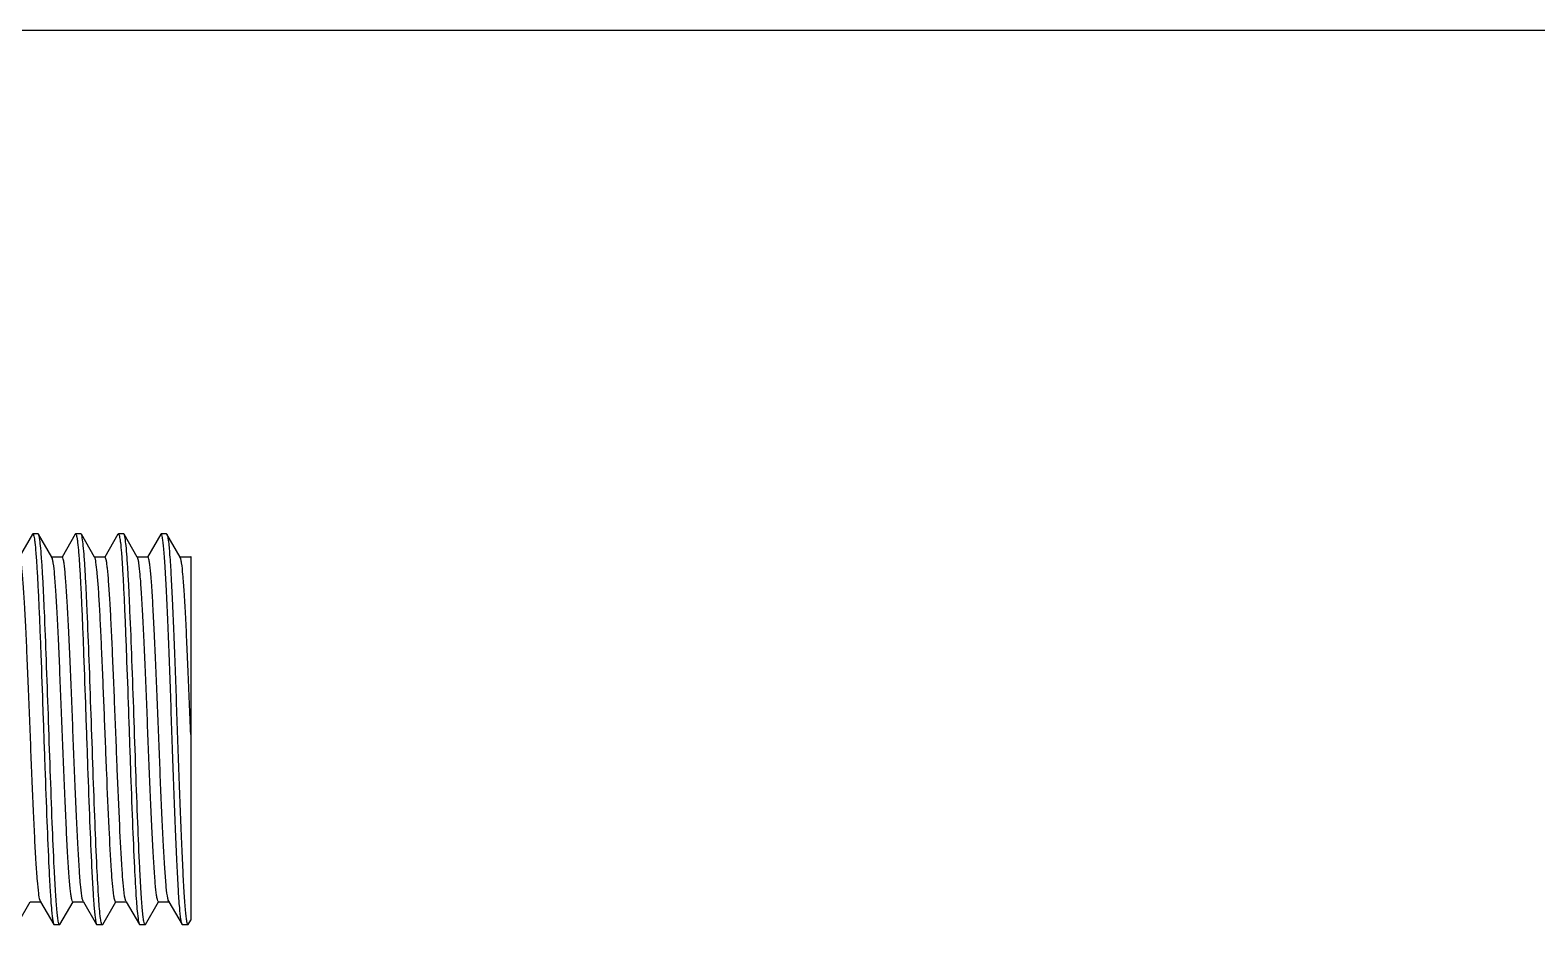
# Model space of a CAD drawing. Extents: x 1036631 to 1215829, y 649019 to 896649.
# Drawn here: x 1134441 to 1134956, y 791268 to 791574 of the extents above; entities that cross this region are included whole.
import ezdxf

# ---------------------------------------------------------------- set-up
doc = ezdxf.new("R2010")
doc.units = 0
doc.header["$LTSCALE"] = 1000
doc.header["$MEASUREMENT"] = 0
doc.layers.add('bz', color=2, linetype='Continuous')

# ---------------------------------------------------------------- blocks, each defined once
blk = doc.blocks.new('gfhhrryyfd')
at = {"linetype": 'Continuous'}
for p, q in [((3687704.52, -1758229.37), (3687700.01, -1758237.16)), ((3687704.52, -1758229.37), (3687704.66, -1758229.25)), ((3687706.48, -1758229.25), (3687704.66, -1758229.25)), ((3687706.62, -1758229.37), (3687706.48, -1758229.25)), ((3687711.13, -1758237.2), (3687706.62, -1758229.37)), ((3687719.15, -1758229.37), (3687714.65, -1758237.16)), ((3687719.15, -1758229.37), (3687719.29, -1758229.25)), ((3687721.12, -1758229.25), (3687719.3, -1758229.25)), ((3687721.26, -1758229.37), (3687721.12, -1758229.25)), ((3687725.76, -1758237.2), (3687721.26, -1758229.37)), ((3687733.79, -1758229.37), (3687729.28, -1758237.16)), ((3687733.79, -1758229.37), (3687733.93, -1758229.25)), ((3687735.76, -1758229.25), (3687733.93, -1758229.25)), ((3687735.9, -1758229.37), (3687735.76, -1758229.25)), ((3687740.4, -1758237.2), (3687735.9, -1758229.37)), ((3687748.43, -1758229.37), (3687743.92, -1758237.16)), ((3687748.57, -1758229.25), (3687748.43, -1758229.37)), ((3687750.39, -1758229.25), (3687748.57, -1758229.25)), ((3687750.39, -1758229.25), (3687750.53, -1758229.37)), ((3687755.04, -1758237.2), (3687750.53, -1758229.37)), ((3687750.53, -1758229.37), (3687750.59, -1758229.48)), ((3687711.21, -1758237.33), (3687711.13, -1758237.2)), ((3687714.71, -1758237.2), (3687711.13, -1758237.2)), ((3687725.84, -1758237.33), (3687725.76, -1758237.2)), ((3687729.34, -1758237.2), (3687725.76, -1758237.2)), ((3687740.48, -1758237.33), (3687740.4, -1758237.2)), ((3687743.98, -1758237.2), (3687740.4, -1758237.2)), ((3687755.12, -1758237.33), (3687755.04, -1758237.2)), ((3687758.62, -1758237.2), (3687755.04, -1758237.2)), ((3687758.69, -1758236.94), (3687758.56, -1758237.15)), ((3687758.69, -1758237.22), (3687758.62, -1758237.2)), ((3687758.69, -1758236.94), (3687758.69, -1758361.5)), ((3687699.31, -1758362.94), (3687703.79, -1758355.16)), ((3687703.73, -1758355.12), (3687707.31, -1758355.12)), ((3687707.23, -1758354.98), (3687707.31, -1758355.12)), ((3687707.31, -1758355.12), (3687711.84, -1758362.95)), ((3687713.94, -1758362.94), (3687718.43, -1758355.16)), ((3687718.37, -1758355.12), (3687721.95, -1758355.12)), ((3687721.87, -1758354.98), (3687721.95, -1758355.12)), ((3687721.95, -1758355.12), (3687726.47, -1758362.95)), ((3687728.58, -1758362.94), (3687733.06, -1758355.16)), ((3687733, -1758355.12), (3687736.58, -1758355.12)), ((3687736.5, -1758354.98), (3687736.06, -1758353.19)), ((3687736.5, -1758354.98), (3687736.58, -1758355.12)), ((3687736.58, -1758355.12), (3687741.11, -1758362.95)), ((3687743.22, -1758362.94), (3687747.7, -1758355.16)), ((3687747.64, -1758355.12), (3687751.22, -1758355.12)), ((3687751.14, -1758354.98), (3687751.22, -1758355.12)), ((3687751.22, -1758355.12), (3687755.75, -1758362.95)), ((3687711.84, -1758362.95), (3687711.98, -1758363.07)), ((3687713.8, -1758363.07), (3687711.98, -1758363.07)), ((3687713.94, -1758362.94), (3687713.8, -1758363.07)), ((3687726.47, -1758362.95), (3687726.61, -1758363.07)), ((3687728.44, -1758363.07), (3687726.61, -1758363.07)), ((3687728.58, -1758362.94), (3687728.44, -1758363.07)), ((3687741.11, -1758362.95), (3687741.25, -1758363.07)), ((3687743.07, -1758363.07), (3687741.25, -1758363.07)), ((3687743.22, -1758362.94), (3687743.07, -1758363.07)), ((3687757.71, -1758363.07), (3687755.89, -1758363.07)), ((3687757.71, -1758363.07), (3687757.85, -1758362.94)), ((3687757.85, -1758362.94), (3687758.69, -1758361.5))]:
    blk.add_line(p, q, dxfattribs=at)
for points, knots in [([(3687704.66, -1758229.25), (3687704.74, -1758229.25), (3687704.9, -1758229.56), (3687705.03, -1758230.07), (3687705.2, -1758231), (3687705.45, -1758232.88), (3687705.74, -1758236.11), (3687706.07, -1758240.92), (3687706.4, -1758246.94), (3687706.74, -1758254.02), (3687707.08, -1758262.01), (3687707.54, -1758273.97), (3687708.1, -1758289.79), (3687708.76, -1758308.84), (3687709.41, -1758326.79), (3687709.89, -1758338.21), (3687710.15, -1758343.47)], [0, 0, 0, 0, 0.002179, 0.007154, 0.015171, 0.02624, 0.057337, 0.099835, 0.152836, 0.215199, 0.285581, 0.362463, 0.528986, 0.700438, 0.862072, 1, 1, 1, 1]), ([(3687711.97, -1758343.47), (3687711.72, -1758338.36), (3687711.25, -1758327.27), (3687710.62, -1758309.82), (3687709.97, -1758291.25), (3687709.33, -1758273.08), (3687708.78, -1758258.87), (3687708.32, -1758248.82), (3687708, -1758242.64), (3687707.66, -1758237.56), (3687707.37, -1758233.66), (3687707.02, -1758231.1), (3687706.84, -1758229.75), (3687706.62, -1758229.37)], [0, 0, 0, 0, 0.134251, 0.29137, 0.458536, 0.622096, 0.768683, 0.831794, 0.886344, 0.931218, 0.96551, 0.98855, 1, 1, 1, 1]), ([(3687719.29, -1758229.25), (3687719.38, -1758229.25), (3687719.54, -1758229.56), (3687719.67, -1758230.06), (3687719.84, -1758231), (3687720.08, -1758232.88), (3687720.37, -1758236.11), (3687720.7, -1758240.92), (3687721.04, -1758246.93), (3687721.37, -1758254.01), (3687721.71, -1758262), (3687722.17, -1758273.96), (3687722.73, -1758289.78), (3687723.39, -1758308.83), (3687724.05, -1758326.79), (3687724.52, -1758338.21), (3687724.78, -1758343.47)], [0, 0, 0, 0, 0.002173, 0.00714, 0.01515, 0.026213, 0.0573, 0.09979, 0.152784, 0.215145, 0.285528, 0.362414, 0.528942, 0.700406, 0.862059, 1, 1, 1, 1]), ([(3687726.61, -1758343.47), (3687726.36, -1758338.36), (3687725.89, -1758327.27), (3687725.25, -1758309.82), (3687724.61, -1758291.25), (3687723.97, -1758273.08), (3687723.42, -1758258.88), (3687722.96, -1758248.82), (3687722.63, -1758242.64), (3687722.3, -1758237.56), (3687722.01, -1758233.66), (3687721.65, -1758231.1), (3687721.48, -1758229.75), (3687721.26, -1758229.37)], [0, 0, 0, 0, 0.134247, 0.291362, 0.458526, 0.622082, 0.768672, 0.831787, 0.88634, 0.931215, 0.965508, 0.988549, 1, 1, 1, 1]), ([(3687733.93, -1758229.25), (3687734.01, -1758229.25), (3687734.17, -1758229.56), (3687734.3, -1758230.07), (3687734.48, -1758231), (3687734.72, -1758232.88), (3687735.01, -1758236.11), (3687735.34, -1758240.92), (3687735.67, -1758246.94), (3687736.01, -1758254.01), (3687736.35, -1758262.01), (3687736.81, -1758273.97), (3687737.37, -1758289.79), (3687738.03, -1758308.84), (3687738.68, -1758326.79), (3687739.16, -1758338.21), (3687739.42, -1758343.47)], [0, 0, 0, 0, 0.002177, 0.007149, 0.015163, 0.02623, 0.057323, 0.099818, 0.152818, 0.215183, 0.285568, 0.362452, 0.528976, 0.700434, 0.862071, 1, 1, 1, 1]), ([(3687741.24, -1758343.47), (3687740.99, -1758338.36), (3687740.53, -1758327.27), (3687739.89, -1758309.82), (3687739.25, -1758291.25), (3687738.61, -1758273.08), (3687738.05, -1758258.87), (3687737.59, -1758248.82), (3687737.27, -1758242.64), (3687736.93, -1758237.56), (3687736.65, -1758233.66), (3687736.29, -1758231.1), (3687736.11, -1758229.75), (3687735.9, -1758229.37)], [0, 0, 0, 0, 0.134252, 0.291372, 0.458534, 0.62209, 0.768678, 0.831791, 0.88634, 0.931215, 0.965508, 0.988549, 1, 1, 1, 1]), ([(3687755.75, -1758362.95), (3687755.62, -1758362.73), (3687755.47, -1758362.05), (3687755.25, -1758360.75), (3687755.05, -1758358.84), (3687754.72, -1758355.16), (3687754.35, -1758349.25), (3687753.91, -1758340.73), (3687753.48, -1758330.57), (3687753.04, -1758319.13), (3687752.6, -1758306.85), (3687752.16, -1758294.17), (3687751.72, -1758281.56), (3687751.28, -1758269.5), (3687750.84, -1758258.42), (3687750.4, -1758248.73), (3687750.03, -1758241.7), (3687749.71, -1758237.04), (3687749.49, -1758234.33), (3687749.28, -1758232.24), (3687749.06, -1758230.63), (3687748.88, -1758229.82), (3687748.69, -1758229.25), (3687748.57, -1758229.25)], [0, 0, 0, 0, 0.005461, 0.015369, 0.029712, 0.048378, 0.097984, 0.162392, 0.239234, 0.32568, 0.418537, 0.514379, 0.609666, 0.700878, 0.784648, 0.857887, 0.917894, 0.942228, 0.962473, 0.978452, 0.990029, 0.997146, 1, 1, 1, 1]), ([(3687750.59, -1758229.48), (3687750.7, -1758229.75), (3687750.86, -1758230.52), (3687751.19, -1758232.81), (3687751.55, -1758237.11), (3687751.98, -1758243.82), (3687752.4, -1758252.44), (3687752.84, -1758262.66), (3687753.27, -1758274.09), (3687753.71, -1758286.33), (3687754.15, -1758298.92), (3687754.58, -1758311.42), (3687755.02, -1758323.36), (3687755.46, -1758334.31), (3687755.89, -1758343.86), (3687756.26, -1758350.8), (3687756.58, -1758355.39), (3687756.8, -1758358.06), (3687757.01, -1758360.12), (3687757.22, -1758361.71), (3687757.4, -1758362.51), (3687757.58, -1758363.07), (3687757.71, -1758363.07)], [0, 0, 0, 0, 0.006475, 0.017345, 0.052019, 0.102898, 0.168161, 0.245445, 0.331943, 0.424513, 0.519786, 0.6143, 0.704615, 0.787448, 0.85979, 0.919015, 0.943021, 0.962988, 0.978745, 0.990161, 0.99718, 1, 1, 1, 1]), ([(3687707.11, -1758354.69), (3687706.86, -1758353.92), (3687706.58, -1758351.65), (3687706.14, -1758347.34), (3687705.74, -1758341.19), (3687705.31, -1758333.45), (3687704.89, -1758324.38), (3687704.46, -1758314.32), (3687704.02, -1758303.61), (3687703.59, -1758292.63), (3687703.16, -1758281.78), (3687702.73, -1758271.44), (3687702.3, -1758261.98), (3687701.87, -1758253.73), (3687701.5, -1758247.75), (3687701.19, -1758243.8), (3687700.97, -1758241.5), (3687700.77, -1758239.72), (3687700.55, -1758238.37), (3687700.38, -1758237.66), (3687700.19, -1758237.2), (3687700.07, -1758237.2)], [0, 0, 0, 0, 0.020522, 0.05782, 0.110674, 0.177241, 0.25517, 0.341702, 0.433769, 0.528107, 0.621369, 0.710247, 0.791589, 0.862513, 0.920514, 0.944012, 0.963555, 0.978984, 0.990176, 0.997096, 1, 1, 1, 1]), ([(3687718.37, -1758355.12), (3687718.25, -1758355.12), (3687718.05, -1758354.64), (3687717.88, -1758353.91), (3687717.66, -1758352.51), (3687717.45, -1758350.67), (3687717.23, -1758348.29), (3687716.91, -1758344.21), (3687716.53, -1758338.04), (3687716.1, -1758329.55), (3687715.66, -1758319.82), (3687715.23, -1758309.23), (3687714.79, -1758298.16), (3687714.35, -1758287.01), (3687713.91, -1758276.2), (3687713.47, -1758266.12), (3687713.03, -1758257.15), (3687712.61, -1758249.61), (3687712.18, -1758243.79), (3687711.83, -1758240.09), (3687711.48, -1758238.17), (3687711.32, -1758237.54), (3687711.21, -1758237.33)], [0, 0, 0, 0, 0.002979, 0.01011, 0.021658, 0.037569, 0.057721, 0.081935, 0.141647, 0.214533, 0.297928, 0.388772, 0.483732, 0.57932, 0.672029, 0.758455, 0.835426, 0.900125, 0.95019, 0.983823, 0.994111, 1, 1, 1, 1]), ([(3687721.87, -1758354.98), (3687721.75, -1758354.78), (3687721.59, -1758354.15), (3687721.25, -1758352.24), (3687720.9, -1758348.54), (3687720.47, -1758342.72), (3687720.04, -1758335.18), (3687719.6, -1758326.21), (3687719.17, -1758316.13), (3687718.73, -1758305.32), (3687718.29, -1758294.17), (3687717.85, -1758283.09), (3687717.41, -1758272.5), (3687716.97, -1758262.77), (3687716.54, -1758254.28), (3687716.16, -1758248.11), (3687715.85, -1758244.03), (3687715.63, -1758241.65), (3687715.42, -1758239.81), (3687715.19, -1758238.41), (3687715.02, -1758237.68), (3687714.83, -1758237.2), (3687714.71, -1758237.2)], [0, 0, 0, 0, 0.005874, 0.016149, 0.049759, 0.099805, 0.164491, 0.241457, 0.327881, 0.420594, 0.516191, 0.611162, 0.702019, 0.785427, 0.858327, 0.918049, 0.942268, 0.962424, 0.978338, 0.989888, 0.997021, 1, 1, 1, 1]), ([(3687732.4, -1758353.19), (3687731.96, -1758350.32), (3687731.44, -1758342.55), (3687730.66, -1758328.56), (3687729.91, -1758310.58), (3687729.14, -1758290.84), (3687728.48, -1758274.38), (3687727.92, -1758262.15), (3687727.52, -1758254.37), (3687727.13, -1758247.88), (3687726.73, -1758242.89), (3687726.41, -1758239.72), (3687726.09, -1758238.06), (3687725.95, -1758237.51), (3687725.84, -1758237.33)], [0, 0, 0, 0, 0.074943, 0.200842, 0.362373, 0.539776, 0.711331, 0.788253, 0.85604, 0.912609, 0.95623, 0.985597, 0.994677, 1, 1, 1, 1]), ([(3687736.06, -1758353.19), (3687735.6, -1758350.22), (3687735.08, -1758342.18), (3687734.27, -1758327.69), (3687733.52, -1758309.14), (3687732.85, -1758292.19), (3687732.3, -1758278.44), (3687731.88, -1758268.76), (3687731.47, -1758259.97), (3687731.07, -1758252.35), (3687730.66, -1758246.16), (3687730.31, -1758241.96), (3687730.01, -1758239.5), (3687729.8, -1758238.27), (3687729.64, -1758237.61), (3687729.45, -1758237.2), (3687729.34, -1758237.2)], [0, 0, 0, 0, 0.077318, 0.207666, 0.3744, 0.556123, 0.645307, 0.729501, 0.805982, 0.872279, 0.926255, 0.966184, 0.980475, 0.990844, 0.997262, 1, 1, 1, 1]), ([(3687747.64, -1758355.12), (3687747.52, -1758355.12), (3687747.32, -1758354.64), (3687747.15, -1758353.91), (3687746.93, -1758352.51), (3687746.72, -1758350.67), (3687746.5, -1758348.29), (3687746.19, -1758344.21), (3687745.81, -1758338.04), (3687745.37, -1758329.55), (3687744.94, -1758319.82), (3687744.5, -1758309.23), (3687744.06, -1758298.16), (3687743.62, -1758287.01), (3687743.18, -1758276.2), (3687742.74, -1758266.12), (3687742.31, -1758257.15), (3687741.88, -1758249.61), (3687741.45, -1758243.79), (3687741.1, -1758240.09), (3687740.75, -1758238.17), (3687740.6, -1758237.54), (3687740.48, -1758237.33)], [0, 0, 0, 0, 0.002979, 0.01011, 0.021658, 0.037569, 0.057721, 0.081935, 0.141647, 0.214533, 0.297928, 0.388772, 0.483731, 0.57932, 0.672029, 0.758454, 0.835426, 0.900125, 0.95019, 0.983823, 0.99411, 1, 1, 1, 1]), ([(3687751.14, -1758354.98), (3687751.02, -1758354.78), (3687750.87, -1758354.15), (3687750.52, -1758352.24), (3687750.17, -1758348.54), (3687749.74, -1758342.72), (3687749.31, -1758335.18), (3687748.88, -1758326.21), (3687748.44, -1758316.13), (3687748, -1758305.32), (3687747.56, -1758294.17), (3687747.12, -1758283.09), (3687746.68, -1758272.5), (3687746.25, -1758262.77), (3687745.81, -1758254.28), (3687745.43, -1758248.11), (3687745.12, -1758244.03), (3687744.9, -1758241.65), (3687744.69, -1758239.81), (3687744.47, -1758238.41), (3687744.3, -1758237.68), (3687744.1, -1758237.2), (3687743.98, -1758237.2)], [0, 0, 0, 0, 0.005876, 0.016149, 0.049759, 0.099805, 0.164492, 0.241457, 0.327882, 0.420595, 0.516192, 0.611162, 0.702019, 0.785427, 0.858326, 0.918049, 0.942268, 0.962424, 0.978338, 0.989888, 0.99702, 1, 1, 1, 1]), ([(3687758.69, -1758297.9), (3687758.39, -1758290.52), (3687757.97, -1758279.75), (3687757.37, -1758265.97), (3687756.94, -1758257.04), (3687756.51, -1758249.54), (3687756.08, -1758243.75), (3687755.73, -1758240.07), (3687755.39, -1758238.16), (3687755.23, -1758237.53), (3687755.12, -1758237.33)], [0, 0, 0, 0, 0.365048, 0.532447, 0.681469, 0.806694, 0.90358, 0.968671, 0.988591, 1, 1, 1, 1]), ([(3687710.15, -1758343.47), (3687710.27, -1758346.06), (3687710.52, -1758350.63), (3687710.87, -1758355.94), (3687711.18, -1758359.24), (3687711.38, -1758360.96), (3687711.58, -1758362.13), (3687711.72, -1758362.75), (3687711.84, -1758362.95)], [0, 0, 0, 0, 0.396702, 0.701375, 0.816022, 0.904313, 0.965635, 1, 1, 1, 1]), ([(3687713.8, -1758363.07), (3687713.67, -1758363.07), (3687713.49, -1758362.47), (3687713.3, -1758361.63), (3687713.08, -1758359.96), (3687712.86, -1758357.79), (3687712.64, -1758354.97), (3687712.32, -1758350.15), (3687712.11, -1758346.24), (3687711.97, -1758343.47)], [0, 0, 0, 0, 0.020003, 0.070142, 0.151736, 0.26432, 0.406884, 0.578149, 1, 1, 1, 1]), ([(3687724.78, -1758343.47), (3687724.91, -1758346.06), (3687725.15, -1758350.63), (3687725.51, -1758355.94), (3687725.81, -1758359.24), (3687726.01, -1758360.96), (3687726.22, -1758362.13), (3687726.36, -1758362.75), (3687726.47, -1758362.95)], [0, 0, 0, 0, 0.396699, 0.701381, 0.816026, 0.904317, 0.965635, 1, 1, 1, 1]), ([(3687727.84, -1758360.87), (3687727.54, -1758358.65), (3687727.11, -1758352.85), (3687726.78, -1758347.04), (3687726.61, -1758343.47)], [0, 0, 0, 0, 0.384851, 1, 1, 1, 1]), ([(3687739.42, -1758343.47), (3687739.6, -1758347.04), (3687739.92, -1758352.85), (3687740.35, -1758358.65), (3687740.65, -1758360.87)], [0, 0, 0, 0, 0.615149, 1, 1, 1, 1]), ([(3687743.07, -1758363.07), (3687742.94, -1758363.07), (3687742.76, -1758362.47), (3687742.57, -1758361.63), (3687742.35, -1758359.96), (3687742.13, -1758357.79), (3687741.91, -1758354.97), (3687741.59, -1758350.15), (3687741.38, -1758346.24), (3687741.24, -1758343.47)], [0, 0, 0, 0, 0.020006, 0.070146, 0.151741, 0.264322, 0.406888, 0.578156, 1, 1, 1, 1]), ([(3687733, -1758355.12), (3687732.81, -1758355.12), (3687732.61, -1758354.19), (3687732.48, -1758353.67), (3687732.4, -1758353.19)], [0, 0, 0, 0, 0.278506, 1, 1, 1, 1]), ([(3687728.44, -1758363.07), (3687728.37, -1758363.07), (3687728.23, -1758362.84), (3687728.03, -1758362.15), (3687727.92, -1758361.42), (3687727.84, -1758360.87)], [0, 0, 0, 0, 0.088107, 0.278317, 1, 1, 1, 1]), ([(3687740.65, -1758360.87), (3687740.71, -1758361.33), (3687740.83, -1758362.02), (3687740.98, -1758362.73), (3687741.11, -1758362.95)], [0, 0, 0, 0, 0.645687, 1, 1, 1, 1]), ([(3687755.89, -1758363.07), (3687755.86, -1758363.07), (3687755.8, -1758363.03), (3687755.76, -1758362.98), (3687755.75, -1758362.95)], [0, 0, 0, 0, 0.399347, 1, 1, 1, 1])]:
    blk.add_open_spline(points, degree=3, knots=knots, dxfattribs=at)
blk.add_open_spline([(3687707.23, -1758354.98), (3687707.18, -1758354.89), (3687707.14, -1758354.79), (3687707.11, -1758354.69)], degree=3, dxfattribs=at)
at = {"layer": 'bz'}
blk.add_line((3686795.02, -1758056.81), (3692418.4, -1758056.81), dxfattribs=at)

msp = doc.modelspace()

# ---------------------------------------------------------------- block references
at = {"lineweight": -3, "xscale": 0.9999959487468004, "yscale": 0.999995949678123, "zscale": 0.9999959495959999}
msp.add_blockref('gfhhrryyfd', (-2553247.96, 2549623.71), dxfattribs=at)

doc.saveas('drawing.dxf')
